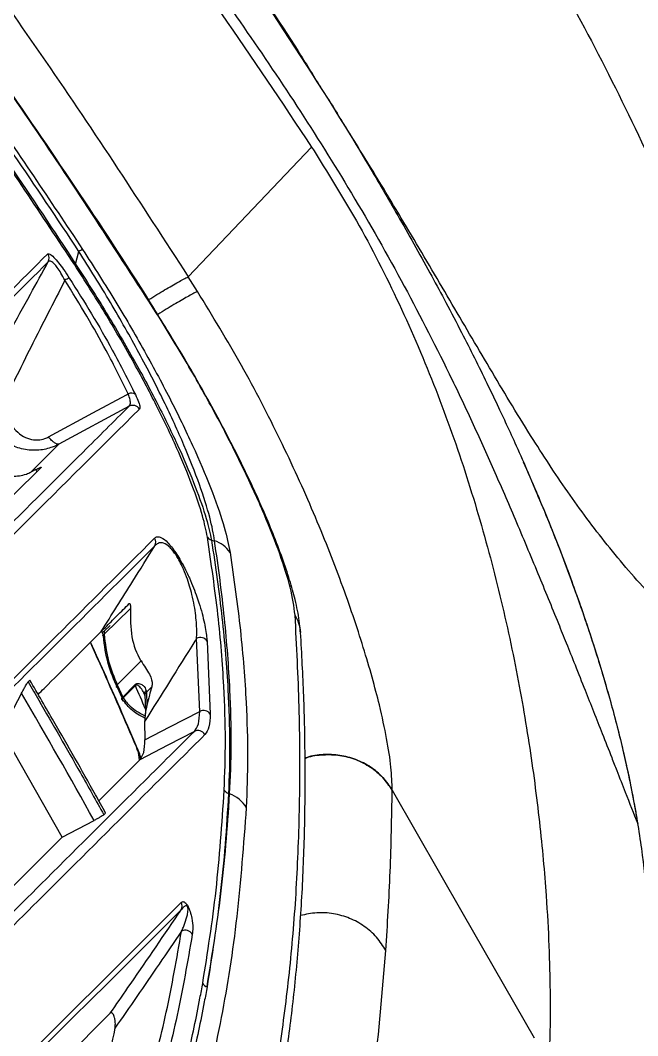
# Model space of a CAD drawing. Extents: x 400 to 501, y 484 to 634.
# Drawn here: x 424.257 to 426.605, y 520.464 to 524.329 of the extents above; entities that cross this region are included whole.
import ezdxf

# ---------------------------------------------------------------- set-up
doc = ezdxf.new("R2010")
doc.units = 0
doc.header["$MEASUREMENT"] = 0
doc.layers.add('DIM', color=3, linetype='Continuous')
doc.layers.add('GEOMETRY', color=3, linetype='Continuous', lineweight=25)

# ---------------------------------------------------------------- blocks, each defined once
blk = doc.blocks.new('2026 GRANDEE')
at = {"layer": 'GEOMETRY', "ltscale": 16}
for p, q in [((-25.5295, -73.4875), (-25.06, -72.9941)), ((-25.9577, -73.4396), (-25.9456, -73.3909)), ((-25.4944, -73.5433), (-25.5295, -73.4875)), ((-25.6462, -73.6291), (-25.6483, -73.6291)), ((-25.7543, -73.9801), (-26.0211, -74.1246)), ((-26.0211, -74.1246), (-26.1276, -74.2308)), ((-26.1087, -74.2213), (-26.1276, -74.2308)), ((-26.105, -74.2288), (-26.1087, -74.2213)), ((-25.4414, -74.4897), (-25.4296, -74.4927)), ((-25.7492, -74.7501), (-25.8496, -74.8485)), ((-25.8259, -74.8145), (-25.8491, -74.8372)), ((-25.8583, -74.8375), (-25.8573, -74.8406)), ((-25.4859, -75.1418), (-25.4977, -74.8639)), ((-25.4578, -74.8741), (-25.4458, -75.1526)), ((-25.7992, -75.0409), (-25.7091, -74.9497)), ((-26.132, -75.0233), (-26.1388, -75.0301)), ((-25.7992, -75.0409), (-25.7788, -75.0878)), ((-25.7808, -75.0899), (-25.7985, -75.0516)), ((-25.7788, -75.0878), (-25.7325, -75.0409)), ((-25.7306, -75.0435), (-25.7771, -75.0905)), ((-25.7306, -75.0435), (-25.7325, -75.0409)), ((-25.6894, -75.0619), (-25.6887, -75.069)), ((-25.6683, -75.0484), (-25.6887, -75.069)), ((-26.1635, -75.0732), (-26.2386, -75.2154)), ((-25.6948, -75.0777), (-25.6955, -75.0759)), ((-25.6951, -75.0766), (-25.6952, -75.0765)), ((-25.6944, -75.0818), (-25.6922, -75.1316)), ((-25.6887, -75.069), (-25.6866, -75.119)), ((-26.0088, -75.6207), (-26.2386, -75.2154)), ((-25.6955, -75.1802), (-25.6941, -75.2505)), ((-25.7141, -75.327), (-25.8697, -75.4821)), ((-25.7152, -75.3281), (-25.7169, -75.3073)), ((-25.3765, -75.4547), (-25.372, -75.4561)), ((-26.0088, -75.6207), (-25.8878, -75.5573)), ((-25.8505, -75.5358), (-25.8437, -75.529)), ((-26.0109, -76.4758), (-25.8258, -76.291))]:
    blk.add_line(p, q, dxfattribs=at)
at = {"layer": 'GEOMETRY', "ltscale": 16, "flags": 128}
for points in [[(-26.0611, -74.0974), (-25.8927, -74.0061), (-25.7645, -73.9366), (-25.7576, -73.9329)], [(-26.0895, -74.2133), (-26.1953, -74.3188), (-26.4218, -74.5445)], [(-25.8542, -74.8529), (-25.8542, -74.8529), (-25.854, -74.8519), (-25.8534, -74.8509), (-25.8525, -74.85), (-25.8512, -74.8492), (-25.8496, -74.8485)], [(-25.7985, -75.0516), (-25.8004, -75.0512), (-25.8018, -75.0503), (-25.8027, -75.0491), (-25.8031, -75.0477), (-25.8029, -75.046), (-25.8022, -75.0443), (-25.8009, -75.0425), (-25.7992, -75.0409)], [(-25.6941, -75.2505), (-25.5995, -75.2011), (-25.4859, -75.1418)], [(-25.5061, -75.2182), (-25.6067, -75.2708), (-25.7141, -75.327)], [(-25.7216, -75.2857), (-25.7217, -75.2853), (-25.7268, -75.2775)], [(-25.71, -75.321), (-25.7106, -75.3194), (-25.7169, -75.3073)], [(-24.7533, -75.4423), (-24.4835, -75.9136), (-24.2137, -76.3848)], [(-26.0088, -75.6207), (-26.2684, -75.8794), (-26.3048, -75.9157)]]:
    blk.add_lwpolyline(points, dxfattribs=at)
at = {"layer": 'GEOMETRY', "ltscale": 16}
for centre, radius, start, end in [((-26.0885, -73.417), 0.0299, 332.7172, 34.1045), ((-25.8849, -73.491), 0.117, 113.2096, 121.1951), ((-25.9719, -73.4159), 0.0276, 292.3259, 300.9228), ((-25.9547, -73.5665), 0.0789, 110.1289, 123.9528), ((-25.7463, -73.957), 0.0266, 53.9323, 115.1458), ((-25.7407, -74.0069), 0.03, 32.0293, 116.9429), ((-25.4327, -74.4624), 0.0286, 214.2475, 252.3908), ((-25.6828, -74.4981), 0.0299, 332.4608, 31.2648), ((-25.4638, -74.6002), 0.1129, 34.0008, 72.3456), ((-25.2436, -74.8514), 0.1426, 4.0711, 32.1878), ((-25.8509, -74.8525), 0.00334, 187.1672, 242.6166), ((-25.4834, -74.8912), 0.0308, 33.6849, 117.5509), ((-25.4717, -75.1691), 0.0307, 32.3693, 117.3867), ((-25.4924, -75.2449), 0.0301, 28.9945, 117.1585), ((-25.3668, -75.4265), 0.0299, 210.6407, 251.0085), ((-25.4103, -75.5674), 0.1177, 30.3853, 70.9845)]:
    blk.add_arc(centre, radius, start, end, dxfattribs=at)
at = {"layer": 'GEOMETRY', "ltscale": 256}
for centre, radius, start, end in [((-25.5827, -75.8836), 0.0298, 332.0711, 27.9907), ((-25.5407, -76.0058), 0.0306, 29.3864, 117.5255), ((-25.4479, -76.1625), 0.0302, 208.5417, 250.5766)]:
    blk.add_arc(centre, radius, start, end, dxfattribs=at)
at = {"layer": 'GEOMETRY', "ltscale": 16}
for centre, major_axis, ratio, start_param, end_param in [((-48.155, -84.0989), (24.197, -2.6338), 0.972195, 0.499956, 0.504051), ((-45.0981, -86.2256), (14.4431, 16.5709), 0.996874, 5.93522, 5.960636)]:
    blk.add_ellipse(centre, major_axis=major_axis, ratio=ratio, start_param=start_param, end_param=end_param, dxfattribs=at)
for points, knots in [([(-32.4393, -66.5777), (-32.1638, -66.7562), (-31.6127, -67.1133), (-30.8171, -67.6953), (-30.0464, -68.3097), (-29.3042, -68.9586), (-28.5915, -69.6399), (-27.9102, -70.3526), (-27.2613, -71.0948), (-26.6469, -71.8656), (-26.065, -72.6611), (-25.708, -73.2121), (-25.5295, -73.4875)], [0, 0, 0, 0, 0.100018, 0.20002, 0.300023, 0.400028, 0.500014, 0.600004, 0.700009, 0.800012, 0.900014, 1, 1, 1, 1]), ([(-25.6464, -73.6293), (-25.6502, -73.6232), (-25.7454, -73.4681), (-25.9404, -73.1721), (-26.2318, -72.7426), (-26.533, -72.3227), (-26.8436, -71.9096), (-27.1645, -71.5033), (-27.4947, -71.1045), (-27.8341, -70.7137), (-28.1822, -70.3313), (-28.5387, -69.9575), (-28.9035, -69.5927), (-29.2766, -69.2366), (-29.6581, -68.889), (-30.0481, -68.5501), (-30.4464, -68.22), (-30.8524, -67.8991), (-31.2659, -67.5876), (-31.6866, -67.2863), (-32.1027, -67.0016), (-32.3817, -66.8225), (-32.5156, -66.7366)], [0, 0, 0, 0, 0.002213, 0.055684, 0.108455, 0.160976, 0.213723, 0.26649, 0.319253, 0.371988, 0.424676, 0.477298, 0.529838, 0.58234, 0.634906, 0.687556, 0.740267, 0.793018, 0.845789, 0.898552, 0.951282, 1, 1, 1, 1]), ([(-25.6483, -73.6291), (-25.8033, -73.3889), (-26.1133, -72.9086), (-26.6146, -72.2097), (-27.1419, -71.5279), (-27.6804, -70.8862), (-28.2248, -70.2844), (-28.7728, -69.7201), (-29.3417, -69.1747), (-29.9339, -68.6462), (-30.548, -68.1365), (-31.185, -67.6464), (-31.8393, -67.1773), (-32.29, -66.8846), (-32.5153, -66.7383)], [0, 0, 0, 0, 0.087491, 0.174982, 0.263034, 0.351085, 0.431087, 0.51109, 0.591525, 0.67196, 0.753741, 0.835522, 0.917761, 1, 1, 1, 1]), ([(-32.2707, -67.0219), (-32.0163, -67.1942), (-31.5076, -67.5386), (-30.7704, -68.0964), (-30.0537, -68.6837), (-29.4274, -69.2433), (-28.8857, -69.7633), (-28.4216, -70.2362), (-27.9714, -70.7235), (-27.5338, -71.2265), (-27.1099, -71.7444), (-26.7002, -72.2776), (-26.3052, -72.8229), (-26.0558, -73.1966), (-25.9311, -73.3835)], [0, 0, 0, 0, 0.101938, 0.203876, 0.306551, 0.409225, 0.482376, 0.555527, 0.628952, 0.702376, 0.776641, 0.850905, 0.925453, 1, 1, 1, 1]), ([(-25.9614, -73.4415), (-26.0872, -73.2523), (-26.3389, -72.8738), (-26.7389, -72.3202), (-27.1553, -71.7777), (-27.5865, -71.2512), (-28.0307, -70.7415), (-28.4878, -70.2482), (-28.9604, -69.7684), (-29.5054, -69.248), (-30.1279, -68.6947), (-30.8361, -68.1168), (-31.5678, -67.5652), (-32.0752, -67.2231), (-32.3289, -67.0521)], [0, 0, 0, 0, 0.075083, 0.150165, 0.225547, 0.300929, 0.374837, 0.448745, 0.522941, 0.597137, 0.697492, 0.797847, 0.898923, 1, 1, 1, 1]), ([(-32.327, -67.0484), (-32.327, -67.0484), (-32.0722, -67.2156), (-31.5694, -67.561), (-30.8369, -68.1102), (-30.1276, -68.6892), (-29.4474, -69.2932), (-28.7971, -69.9206), (-28.177, -70.5696), (-27.5806, -71.2469), (-27.0097, -71.9517), (-26.4657, -72.6832), (-26.1235, -73.1853), (-25.9577, -73.4396), (-25.9577, -73.4396)], [0, 0, 0, 0, 0.0000003, 0.1006726, 0.2014352, 0.3021971, 0.4028686, 0.5015903, 0.6003549, 0.6990767, 0.7993693, 0.8997067, 0.9999997, 1, 1, 1, 1]), ([(-25.9456, -73.3909), (-25.9456, -73.3909), (-26.1094, -73.1413), (-26.4472, -72.6485), (-26.9831, -71.9302), (-27.5447, -71.2373), (-28.1308, -70.5709), (-28.7398, -69.9315), (-29.3834, -69.3071), (-30.0625, -68.7003), (-30.7769, -68.1134), (-31.5148, -67.5566), (-32.0215, -67.2062), (-32.2782, -67.0364), (-32.2782, -67.0364)], [0, 0, 0, 0, 0.0000003, 0.0991976, 0.1984357, 0.2976321, 0.3953288, 0.4930655, 0.5907622, 0.6930252, 0.7953794, 0.8977349, 0.9999997, 1, 1, 1, 1]), ([(-36.666, -67.1214), (-36.4081, -67.2387), (-35.8921, -67.4733), (-35.1368, -67.8654), (-34.3969, -68.2859), (-33.6683, -68.7414), (-32.9524, -69.2317), (-32.251, -69.7571), (-31.5722, -70.3116), (-30.924, -70.8887), (-30.3067, -71.4867), (-29.7201, -72.1037), (-29.1593, -72.7442), (-28.6204, -73.4134), (-28.1051, -74.1112), (-27.6152, -74.8371), (-27.1563, -75.5828), (-26.7434, -76.3234), (-26.371, -77.0547), (-26.1542, -77.537), (-26.0457, -77.7784)], [0, 0, 0, 0, 0.055243, 0.110533, 0.165823, 0.221065, 0.277913, 0.334813, 0.391712, 0.44856, 0.503771, 0.55903, 0.614289, 0.6695, 0.72632, 0.783192, 0.840065, 0.896885, 0.948404, 1, 1, 1, 1]), ([(-24.5142, -71.7253), (-24.4331, -71.8486), (-24.2691, -72.0977), (-24.0455, -72.4892), (-23.8372, -72.8966), (-23.6489, -73.3153), (-23.4949, -73.7162), (-23.3708, -74.0891), (-23.2711, -74.4294), (-23.1865, -74.7562), (-23.1152, -75.0655), (-23.0559, -75.3548), (-23.0046, -75.6402), (-22.9629, -75.916), (-22.9329, -76.1768), (-22.916, -76.408), (-22.9112, -76.6119), (-22.9174, -76.8061), (-22.9359, -76.9878), (-22.9659, -77.1571), (-23.0014, -77.308), (-23.0214, -77.4023), (-23.0312, -77.4488)], [0, 0, 0, 0, 0.050755, 0.102556, 0.154989, 0.208217, 0.261171, 0.304932, 0.34831, 0.39134, 0.434078, 0.476593, 0.518941, 0.569573, 0.620009, 0.670159, 0.719861, 0.768886, 0.829041, 0.887736, 0.944642, 1, 1, 1, 1]), ([(-24.9961, -72.8117), (-25.1092, -72.6357), (-25.3339, -72.2858), (-25.5798, -71.9501), (-25.702, -71.7834)], [0, 0, 0, 0, 0.503124, 1, 1, 1, 1]), ([(-25.8137, -71.8565), (-25.7344, -71.9626), (-25.5759, -72.1746), (-25.3465, -72.494), (-25.1267, -72.8174), (-24.9163, -73.1512), (-24.7178, -73.4977), (-24.5645, -73.7968), (-24.4499, -74.0379), (-24.3666, -74.2226), (-24.2833, -74.4156), (-24.2014, -74.6111), (-24.1369, -74.7683), (-24.0901, -74.8844), (-24.0562, -74.9691), (-24.0216, -75.0561), (-23.9871, -75.1434), (-23.9533, -75.2289), (-23.9239, -75.3039), (-23.8947, -75.3783), (-23.8618, -75.4624), (-23.8352, -75.5301), (-23.8195, -75.5702)], [0, 0, 0, 0, 0.093645, 0.187072, 0.27798, 0.370097, 0.466203, 0.560552, 0.608091, 0.655428, 0.704209, 0.757207, 0.805817, 0.824783, 0.846018, 0.870601, 0.891208, 0.912671, 0.935886, 0.94839, 0.969382, 1, 1, 1, 1]), ([(-25.7515, -71.997), (-25.6343, -72.1594), (-25.3974, -72.4874), (-25.1732, -72.8241), (-25.06, -72.9941)], [0, 0, 0, 0, 0.4950164, 1, 1, 1, 1]), ([(-25.338, -72.2853), (-25.2619, -72.3984), (-25.155, -72.5569), (-25.0548, -72.7196), (-25.026, -72.7663)], [0, 0, 0, 0, 0.71296, 1, 1, 1, 1]), ([(-24.9961, -72.8117), (-24.9668, -72.8594), (-24.9131, -72.9466), (-24.8417, -73.0661), (-24.7807, -73.17), (-24.7228, -73.2706), (-24.6633, -73.376), (-24.6046, -73.4821), (-24.5465, -73.59), (-24.4923, -73.6937), (-24.4404, -73.7961), (-24.3935, -73.8914), (-24.3533, -73.9753), (-24.3162, -74.0548), (-24.2785, -74.1375), (-24.2332, -74.24), (-24.1798, -74.3658), (-24.1253, -74.5014), (-24.0739, -74.6372), (-24.0284, -74.7649), (-23.9869, -74.8896), (-23.9578, -74.9838), (-23.9388, -75.0487), (-23.928, -75.0867), (-23.917, -75.1265), (-23.9059, -75.168), (-23.8948, -75.2111), (-23.8837, -75.2558), (-23.8674, -75.3241), (-23.85, -75.4041), (-23.8343, -75.4844), (-23.8257, -75.5333), (-23.8214, -75.5588), (-23.82, -75.5671), (-23.8195, -75.5702)], [0, 0, 0, 0, 0.04945, 0.090388, 0.122944, 0.155907, 0.193087, 0.230074, 0.263531, 0.302059, 0.334393, 0.366298, 0.397656, 0.4185, 0.446174, 0.480743, 0.521985, 0.574136, 0.620402, 0.664737, 0.711384, 0.758308, 0.772445, 0.787477, 0.803421, 0.82029, 0.838104, 0.856881, 0.876642, 0.925781, 0.962996, 0.987838, 0.995517, 1, 1, 1, 1]), ([(-23.18, -75.1803), (-23.2492, -75.1363), (-23.3875, -75.0484), (-23.5809, -74.8891), (-23.7619, -74.7134), (-23.9274, -74.5227), (-24.0793, -74.3195), (-24.2269, -74.0948), (-24.3736, -73.8512), (-24.5258, -73.5906), (-24.6794, -73.3303), (-24.8356, -73.0693), (-24.9426, -72.8976), (-24.9961, -72.8117)], [0, 0, 0, 0, 0.083346, 0.166422, 0.248357, 0.332872, 0.416045, 0.499858, 0.599683, 0.698261, 0.799444, 0.899588, 1, 1, 1, 1]), ([(-25.06, -72.9941), (-25.0584, -72.9965), (-25.0554, -73.0011), (-25.0523, -73.0058), (-25.0508, -73.0081)], [0, 0, 0, 0, 0.499828, 1, 1, 1, 1]), ([(-25.0508, -73.0081), (-24.9881, -73.1091), (-24.862, -73.3122), (-24.7041, -73.6322), (-24.5674, -73.9596), (-24.4534, -74.2911), (-24.3601, -74.6224), (-24.2863, -74.9492), (-24.2303, -75.2664), (-24.1908, -75.5685), (-24.1679, -75.8254), (-24.1563, -76.0385), (-24.152, -76.2107), (-24.1526, -76.3625), (-24.156, -76.4409), (-24.1577, -76.4803)], [0, 0, 0, 0, 0.0774163, 0.1556639, 0.2350609, 0.3155504, 0.3972005, 0.4803023, 0.5647584, 0.6500269, 0.7364909, 0.8019057, 0.8674814, 0.933522, 1, 1, 1, 1]), ([(-27.5131, -74.8454), (-27.2371, -74.5702), (-26.7531, -74.0875), (-26.271, -73.6068), (-26.0638, -73.4002)], [0, 0, 0, 0, 0.570171, 1, 1, 1, 1]), ([(-26.0638, -73.4002), (-26.0616, -73.3997), (-26.0574, -73.3985), (-26.0423, -73.4113), (-26.0233, -73.4333), (-26.0025, -73.4611), (-25.989, -73.4814), (-25.9818, -73.4924)], [0, 0, 0, 0, 0.215937, 0.433348, 0.622864, 0.79782, 1, 1, 1, 1]), ([(-25.4296, -74.4927), (-25.4296, -74.4927), (-25.4328, -74.4671), (-25.4456, -74.404), (-25.4839, -74.2816), (-25.5427, -74.1316), (-25.6203, -73.962), (-25.7145, -73.7783), (-25.8236, -73.5859), (-25.904, -73.4555), (-25.9456, -73.3909), (-25.9456, -73.3909)], [0, 0, 0, 0, 0.0000015, 0.1307754, 0.2747761, 0.4187983, 0.5637627, 0.7087328, 0.854371, 0.9999985, 1, 1, 1, 1]), ([(-25.9311, -73.3835), (-25.8882, -73.4505), (-25.8024, -73.5846), (-25.6869, -73.7843), (-25.5853, -73.9757), (-25.5001, -74.1539), (-25.4346, -74.3118), (-25.3891, -74.4438), (-25.3764, -74.507), (-25.3703, -74.5371)], [0, 0, 0, 0, 0.144459, 0.288927, 0.4336, 0.578262, 0.723061, 0.867831, 1, 1, 1, 1]), ([(-26.0619, -73.4307), (-26.2692, -73.6372), (-26.6965, -74.063), (-27.1802, -74.5449), (-27.4565, -74.8202), (-27.5117, -74.8752)], [0, 0, 0, 0, 0.429829, 0.885966, 1, 1, 1, 1]), ([(-26.2874, -73.8391), (-26.2351, -73.7446), (-26.1603, -73.6095), (-26.0847, -73.4719), (-26.0619, -73.4307)], [0, 0, 0, 0, 0.699737, 1, 1, 1, 1]), ([(-25.9987, -73.501), (-26.0036, -73.4916), (-26.0126, -73.4744), (-26.0272, -73.4521), (-26.0365, -73.4409), (-26.0454, -73.4322), (-26.0503, -73.429), (-26.0573, -73.4271), (-26.0597, -73.429), (-26.0619, -73.4307)], [0, 0, 0, 0, 0.206597, 0.379313, 0.539127, 0.563557, 0.759369, 0.778346, 1, 1, 1, 1]), ([(-25.4564, -74.4785), (-25.4616, -74.453), (-25.4728, -74.398), (-25.5123, -74.2826), (-25.5708, -74.1411), (-25.6475, -73.9804), (-25.7396, -73.8067), (-25.8445, -73.6249), (-25.9224, -73.5026), (-25.9614, -73.4415)], [0, 0, 0, 0, 0.125281, 0.270368, 0.415476, 0.561663, 0.707861, 0.853932, 1, 1, 1, 1]), ([(-25.9577, -73.4396), (-25.9577, -73.4396), (-25.9175, -73.5009), (-25.8395, -73.6248), (-25.7324, -73.8082), (-25.6386, -73.984), (-25.56, -74.1468), (-25.4994, -74.2907), (-25.4595, -74.4065), (-25.4454, -74.466), (-25.4414, -74.4897), (-25.4414, -74.4897)], [0, 0, 0, 0, 0.000002, 0.145754, 0.291507, 0.437641, 0.583761, 0.729083, 0.874382, 0.999998, 1, 1, 1, 1]), ([(-25.9987, -73.501), (-26.0208, -73.544), (-26.0939, -73.6861), (-26.1635, -73.8269), (-26.2121, -73.9251)], [0, 0, 0, 0, 0.302357, 1, 1, 1, 1]), ([(-25.7576, -73.9329), (-25.7843, -73.8791), (-25.8307, -73.7853), (-25.9144, -73.6371), (-25.9703, -73.5468), (-25.9987, -73.501)], [0, 0, 0, 0, 0.398766, 0.695092, 1, 1, 1, 1]), ([(-25.9818, -73.4924), (-25.9532, -73.538), (-25.895, -73.6306), (-25.8076, -73.7827), (-25.7585, -73.8802), (-25.7306, -73.9354)], [0, 0, 0, 0, 0.296213, 0.600993, 1, 1, 1, 1]), ([(-25.6809, -73.5751), (-25.6807, -73.5749), (-25.6586, -73.5612), (-25.618, -73.537), (-25.5644, -73.5058), (-25.5412, -73.4936), (-25.5295, -73.4875)], [0, 0, 0, 0, 0.003039, 0.33536, 0.667682, 1, 1, 1, 1]), ([(-25.4944, -73.5433), (-25.506, -73.5494), (-25.5293, -73.5616), (-25.5828, -73.5928), (-25.6235, -73.6171), (-25.6457, -73.6309), (-25.646, -73.6311)], [0, 0, 0, 0, 0.3318815, 0.6637626, 0.9956433, 1, 1, 1, 1]), ([(-24.7533, -75.4423), (-24.7542, -75.4143), (-24.7559, -75.3583), (-24.7731, -75.2474), (-24.8051, -75.099), (-24.8597, -74.9026), (-24.9435, -74.6552), (-25.0491, -74.3882), (-25.1763, -74.1091), (-25.3232, -73.8242), (-25.4373, -73.6369), (-25.4944, -73.5433)], [0, 0, 0, 0, 0.083217, 0.166426, 0.249671, 0.374554, 0.499593, 0.624748, 0.749955, 0.875062, 1, 1, 1, 1]), ([(-25.1229, -74.7754), (-25.1273, -74.7427), (-25.1356, -74.6812), (-25.1785, -74.5463), (-25.2379, -74.3941), (-25.3174, -74.2194), (-25.4138, -74.0295), (-25.5244, -73.8304), (-25.607, -73.6962), (-25.6483, -73.6291)], [0, 0, 0, 0, 0.156868, 0.295609, 0.434378, 0.575713, 0.717073, 0.858532, 1, 1, 1, 1]), ([(-25.1032, -74.8393), (-25.1042, -74.8252), (-25.1071, -74.7862), (-25.1209, -74.7222), (-25.143, -74.6421), (-25.1709, -74.5586), (-25.2052, -74.468), (-25.2448, -74.3733), (-25.2895, -74.2746), (-25.3394, -74.1718), (-25.3944, -74.0646), (-25.4548, -73.9532), (-25.5196, -73.8391), (-25.5837, -73.7307), (-25.6274, -73.6609), (-25.6469, -73.6295)], [0, 0, 0, 0, 0.0530929, 0.1468134, 0.2261971, 0.3098153, 0.3903996, 0.4688637, 0.5456241, 0.6213106, 0.6989701, 0.7772537, 0.8561336, 0.9354656, 1, 1, 1, 1]), ([(-26.0211, -74.1246), (-26.0211, -74.1246), (-26.0293, -74.1289), (-26.0536, -74.1398), (-26.0995, -74.1503), (-26.1567, -74.1469), (-26.2143, -74.1249), (-26.2687, -74.0808), (-26.3083, -74.0114), (-26.3181, -73.929), (-26.3033, -73.8711), (-26.2899, -73.8439), (-26.2874, -73.8391), (-26.2874, -73.8391)], [0, 0, 0, 0, 0.000004, 0.052618, 0.150892, 0.26343, 0.373519, 0.500715, 0.662565, 0.825722, 0.969139, 0.999996, 1, 1, 1, 1]), ([(-26.2121, -73.9251), (-26.2174, -73.9412), (-26.2281, -73.9732), (-26.2185, -74.0237), (-26.196, -74.0641), (-26.1659, -74.0914), (-26.1345, -74.1064), (-26.1031, -74.1104), (-26.0778, -74.1055), (-26.0655, -74.0995), (-26.0611, -74.0974)], [0, 0, 0, 0, 0.175593, 0.348185, 0.522229, 0.654709, 0.762381, 0.865048, 0.952287, 1, 1, 1, 1]), ([(-25.7543, -73.9801), (-25.7526, -73.978), (-25.749, -73.9732), (-25.7492, -73.9577), (-25.7548, -73.9411), (-25.7576, -73.9329)], [0, 0, 0, 0, 0.301249, 0.65346, 1, 1, 1, 1]), ([(-25.7306, -73.9354), (-25.7261, -73.9456), (-25.7169, -73.9659), (-25.7125, -73.9842), (-25.7144, -73.9889), (-25.7152, -73.991)], [0, 0, 0, 0, 0.352243, 0.70334, 1, 1, 1, 1]), ([(-27.1902, -75.4108), (-27.0038, -75.2251), (-26.5825, -74.8053), (-26.1045, -74.3291), (-25.8127, -74.0383), (-25.7543, -73.9801)], [0, 0, 0, 0, 0.388281, 0.877656, 1, 1, 1, 1]), ([(-25.7152, -73.991), (-26.0072, -74.2821), (-26.4844, -74.7579), (-26.9644, -75.2365), (-27.1507, -75.4223)], [0, 0, 0, 0, 0.6117189, 1, 1, 1, 1]), ([(-24.2548, -74.1914), (-24.2214, -74.2691), (-24.1548, -74.4239), (-24.0689, -74.6485), (-23.9943, -74.8639), (-23.9317, -75.0692), (-23.8767, -75.2782), (-23.8319, -75.4878), (-23.7994, -75.6944), (-23.7805, -75.8865), (-23.7736, -76.0647), (-23.7774, -76.2446), (-23.7925, -76.4246), (-23.8176, -76.6045), (-23.8477, -76.7756), (-23.8695, -76.875), (-23.8805, -76.9251)], [0, 0, 0, 0, 0.05325, 0.106069, 0.158569, 0.211493, 0.265431, 0.331987, 0.400748, 0.471596, 0.544152, 0.617916, 0.711439, 0.806234, 0.902188, 1, 1, 1, 1]), ([(-26.1987, -74.2467), (-26.1806, -74.2458), (-26.1564, -74.2446), (-26.1335, -74.2336), (-26.1276, -74.2308)], [0, 0, 0, 0, 0.744839, 1, 1, 1, 1]), ([(-26.1087, -74.2213), (-26.1061, -74.22), (-26.1007, -74.2174), (-26.0946, -74.2146), (-26.0903, -74.2129), (-26.0889, -74.2126), (-26.0894, -74.2132), (-26.0895, -74.2133)], [0, 0, 0, 0, 0.2030875, 0.4053178, 0.6302717, 0.8902463, 1, 1, 1, 1]), ([(-25.6573, -74.4826), (-25.6541, -74.4802), (-25.6478, -74.4754), (-25.6322, -74.4787), (-25.6137, -74.4919), (-25.5935, -74.5149), (-25.5775, -74.5367), (-25.5605, -74.5639), (-25.5419, -74.5979), (-25.5173, -74.6496), (-25.491, -74.7184), (-25.47, -74.791), (-25.4608, -74.8419), (-25.4585, -74.8669), (-25.4578, -74.8741)], [0, 0, 0, 0, 0.087781, 0.175325, 0.26316, 0.298791, 0.334757, 0.367133, 0.404174, 0.46313, 0.582626, 0.75633, 0.930686, 1, 1, 1, 1]), ([(-25.3925, -75.4417), (-25.3902, -75.3794), (-25.3857, -75.2548), (-25.393, -75.0323), (-25.4129, -74.7775), (-25.4419, -74.5782), (-25.4564, -74.4785)], [0, 0, 0, 0, 0.223418, 0.44702, 0.723514, 1, 1, 1, 1]), ([(-26.953, -75.7746), (-26.7697, -75.5918), (-26.4614, -75.2844), (-26.0298, -74.854), (-25.7815, -74.6064), (-25.6573, -74.4826)], [0, 0, 0, 0, 0.423205, 0.711603, 1, 1, 1, 1]), ([(-25.6563, -74.5119), (-25.9049, -74.7595), (-26.275, -75.1283), (-26.7077, -75.5595), (-26.8912, -75.7423), (-26.9524, -75.8033)], [0, 0, 0, 0, 0.576795, 0.858932, 1, 1, 1, 1]), ([(-25.8605, -74.838), (-25.8208, -74.7748), (-25.754, -74.6687), (-25.6845, -74.5571), (-25.6563, -74.5119)], [0, 0, 0, 0, 0.594717, 1, 1, 1, 1]), ([(-25.4977, -74.8639), (-25.4974, -74.8564), (-25.4965, -74.8305), (-25.4991, -74.7794), (-25.5114, -74.7089), (-25.5298, -74.6442), (-25.5488, -74.5967), (-25.5633, -74.5676), (-25.5728, -74.5518), (-25.5813, -74.539), (-25.5871, -74.5314), (-25.5961, -74.5209), (-25.6114, -74.5061), (-25.6291, -74.4988), (-25.6452, -74.5008), (-25.6526, -74.5082), (-25.6563, -74.5119)], [0, 0, 0, 0, 0.071599, 0.250556, 0.428959, 0.548777, 0.605741, 0.640039, 0.663572, 0.669267, 0.696528, 0.702018, 0.735556, 0.821887, 0.910838, 1, 1, 1, 1]), ([(-25.4414, -74.4897), (-25.4414, -74.4897), (-25.4251, -74.5915), (-25.3984, -74.7883), (-25.3771, -75.045), (-25.3704, -75.2667), (-25.3733, -75.3938), (-25.3765, -75.4547), (-25.3765, -75.4547)], [0, 0, 0, 0, 0.000001, 0.27648, 0.552973, 0.776486, 0.999999, 1, 1, 1, 1]), ([(-25.372, -75.4561), (-25.372, -75.4561), (-25.3683, -75.3951), (-25.3644, -75.268), (-25.3695, -75.0464), (-25.3889, -74.7903), (-25.4141, -74.5941), (-25.4296, -74.4927), (-25.4296, -74.4927)], [0, 0, 0, 0, 0.000001, 0.22401, 0.44802, 0.723987, 0.999999, 1, 1, 1, 1]), ([(-25.3703, -74.5371), (-25.356, -74.6374), (-25.3275, -74.8379), (-25.3082, -75.0945), (-25.3014, -75.3189), (-25.3063, -75.4449), (-25.3088, -75.5078)], [0, 0, 0, 0, 0.27599, 0.551952, 0.775883, 1, 1, 1, 1]), ([(-25.8229, -74.8005), (-25.8149, -74.7925), (-25.7937, -74.7714), (-25.7691, -74.7469), (-25.7537, -74.7315)], [0, 0, 0, 0, 0.3734993, 1, 1, 1, 1]), ([(-25.7537, -74.7315), (-25.7535, -74.7313), (-25.7529, -74.731), (-25.7521, -74.7315), (-25.7512, -74.7329), (-25.7504, -74.7355), (-25.7496, -74.7394), (-25.7491, -74.7442), (-25.7491, -74.7479), (-25.7492, -74.7498), (-25.7492, -74.7501)], [0, 0, 0, 0, 0.095828, 0.191817, 0.285869, 0.416139, 0.585627, 0.758376, 0.963568, 1, 1, 1, 1]), ([(-25.7492, -74.7501), (-25.7493, -74.7869), (-25.7494, -74.8588), (-25.7261, -74.9224), (-25.7095, -74.949), (-25.7091, -74.9497)], [0, 0, 0, 0, 0.504828, 0.986822, 1, 1, 1, 1]), ([(-25.8468, -78.1015), (-25.7968, -78.0376), (-25.6968, -77.9098), (-25.5611, -77.6876), (-25.4425, -77.43), (-25.348, -77.1652), (-25.2744, -76.9008), (-25.2179, -76.6445), (-25.1719, -76.3723), (-25.137, -76.0841), (-25.1139, -75.78), (-25.1034, -75.4599), (-25.1048, -75.1263), (-25.1169, -74.8924), (-25.1229, -74.7754)], [0, 0, 0, 0, 0.098405, 0.196803, 0.295407, 0.394012, 0.469508, 0.545003, 0.620597, 0.69619, 0.772093, 0.847995, 0.923998, 1, 1, 1, 1]), ([(-25.8605, -74.838), (-25.8557, -74.8332), (-25.8461, -74.8237), (-25.8306, -74.8081), (-25.8229, -74.8005)], [0, 0, 0, 0, 0.505386, 1, 1, 1, 1]), ([(-26.1005, -75.0775), (-26.0928, -75.0698), (-26.0127, -74.9899), (-25.9328, -74.9101), (-25.8605, -74.838)], [0, 0, 0, 0, 0.095677, 1, 1, 1, 1]), ([(-25.8587, -74.8374), (-25.8579, -74.8392), (-25.8563, -74.8427), (-25.8547, -74.8484), (-25.8544, -74.8515), (-25.8543, -74.853)], [0, 0, 0, 0, 0.3504763, 0.6924061, 1, 1, 1, 1]), ([(-25.8565, -78.2445), (-25.8496, -78.2358), (-25.8169, -78.1952), (-25.7586, -78.1197), (-25.6766, -78.0011), (-25.596, -77.8671), (-25.5163, -77.7138), (-25.4429, -77.5496), (-25.3757, -77.3745), (-25.3151, -77.1887), (-25.2612, -76.9925), (-25.214, -76.7853), (-25.1735, -76.5673), (-25.14, -76.338), (-25.114, -76.0987), (-25.0957, -75.85), (-25.0854, -75.5924), (-25.0836, -75.3365), (-25.0883, -75.0872), (-25.0975, -74.9225), (-25.1021, -74.8414)], [0, 0, 0, 0, 0.013398, 0.062781, 0.111877, 0.170883, 0.230168, 0.289694, 0.349392, 0.4092, 0.469068, 0.528947, 0.589539, 0.650576, 0.711623, 0.772646, 0.833621, 0.894525, 0.948005, 1, 1, 1, 1]), ([(-25.7985, -75.0516), (-25.8117, -75.0219), (-25.8385, -74.9614), (-25.8477, -74.8912), (-25.8524, -74.8555)], [0, 0, 0, 0, 0.492256, 1, 1, 1, 1]), ([(-25.8491, -74.8372), (-25.849, -74.8388), (-25.8487, -74.8422), (-25.8491, -74.846), (-25.8496, -74.848), (-25.8496, -74.8485)], [0, 0, 0, 0, 0.427692, 0.87159, 1, 1, 1, 1]), ([(-25.8496, -74.8485), (-25.8454, -74.8834), (-25.8371, -74.9523), (-25.8117, -75.0117), (-25.7992, -75.0409)], [0, 0, 0, 0, 0.508118, 1, 1, 1, 1]), ([(-25.4977, -74.8639), (-25.4998, -74.8673), (-25.5675, -74.9763), (-25.6325, -75.0799), (-25.6955, -75.1802)], [0, 0, 0, 0, 0.031684, 1, 1, 1, 1]), ([(-25.7268, -75.2775), (-25.7705, -75.1756), (-25.8279, -75.0421), (-25.8876, -74.9103), (-25.9017, -74.8791)], [0, 0, 0, 0, 0.763266, 1, 1, 1, 1]), ([(-25.7218, -75.2862), (-25.7416, -75.2395), (-25.7997, -75.1025), (-25.8609, -74.9676), (-25.9013, -74.8787)], [0, 0, 0, 0, 0.340342, 1, 1, 1, 1]), ([(-25.7091, -74.9497), (-25.6972, -74.9676), (-25.6742, -75.0024), (-25.6643, -75.0303), (-25.6677, -75.0457), (-25.6683, -75.0484)], [0, 0, 0, 0, 0.464502, 0.906631, 1, 1, 1, 1]), ([(-25.8437, -75.529), (-25.8566, -75.5057), (-25.9212, -75.3892), (-26.0169, -75.2203), (-26.1013, -75.0758), (-26.132, -75.0233)], [0, 0, 0, 0, 0.137323, 0.686628, 1, 1, 1, 1]), ([(-26.1635, -75.0732), (-26.1603, -75.0671), (-26.1542, -75.0557), (-26.1465, -75.042), (-26.1415, -75.0338), (-26.1395, -75.0308), (-26.1389, -75.0302), (-26.1388, -75.0301)], [0, 0, 0, 0, 0.311648, 0.587164, 0.783764, 0.962521, 1, 1, 1, 1]), ([(-26.1388, -75.0301), (-26.1253, -75.0531), (-26.0579, -75.168), (-25.9614, -75.3363), (-25.88, -75.4826), (-25.8505, -75.5358)], [0, 0, 0, 0, 0.137318, 0.686605, 1, 1, 1, 1]), ([(-25.7325, -75.0409), (-25.7316, -75.0401), (-25.7298, -75.0385), (-25.7261, -75.0365), (-25.72, -75.0354), (-25.7105, -75.0375), (-25.696, -75.0457), (-25.692, -75.0554), (-25.6894, -75.0619)], [0, 0, 0, 0, 0.03327, 0.066068, 0.130168, 0.256135, 0.505997, 1, 1, 1, 1]), ([(-25.6965, -75.0763), (-25.6992, -75.07), (-25.7039, -75.0592), (-25.7144, -75.0478), (-25.7219, -75.0423), (-25.7261, -75.0412), (-25.7281, -75.0416), (-25.729, -75.042), (-25.7299, -75.0427), (-25.7304, -75.0432), (-25.7306, -75.0435)], [0, 0, 0, 0, 0.431486, 0.739536, 0.88384, 0.946651, 0.961223, 0.974481, 0.987137, 1, 1, 1, 1]), ([(-25.6949, -75.0751), (-25.6949, -75.0743), (-25.6952, -75.0714), (-25.6934, -75.0666), (-25.6907, -75.0634), (-25.6894, -75.0619)], [0, 0, 0, 0, 0.163887, 0.593366, 1, 1, 1, 1]), ([(-25.6683, -75.0484), (-25.6713, -75.0591), (-25.6781, -75.0835), (-25.6835, -75.1063), (-25.6865, -75.119)], [0, 0, 0, 0, 0.440878, 1, 1, 1, 1]), ([(-25.7788, -75.0878), (-25.7788, -75.0878), (-25.7787, -75.088), (-25.7785, -75.0884), (-25.7779, -75.0893), (-25.7774, -75.09), (-25.7771, -75.0905), (-25.7771, -75.0905)], [0, 0, 0, 0, 0.000509, 0.251794, 0.503324, 0.999491, 1, 1, 1, 1]), ([(-25.7771, -75.0905), (-25.7688, -75.1015), (-25.7466, -75.1313), (-25.714, -75.1481), (-25.6935, -75.1587)], [0, 0, 0, 0, 0.370495, 1, 1, 1, 1]), ([(-25.6951, -75.0753), (-25.695, -75.0763), (-25.6946, -75.0787), (-25.6945, -75.0807), (-25.6944, -75.0818)], [0, 0, 0, 0, 0.452731, 1, 1, 1, 1]), ([(-25.6942, -75.0817), (-25.6942, -75.0812), (-25.6944, -75.0785), (-25.6927, -75.0738), (-25.69, -75.0706), (-25.6887, -75.069)], [0, 0, 0, 0, 0.122403, 0.573087, 1, 1, 1, 1]), ([(-25.6943, -75.1672), (-25.7133, -75.1577), (-25.7366, -75.1461), (-25.7606, -75.1204), (-25.7693, -75.1093), (-25.7751, -75.102)], [0, 0, 0, 0, 0.603608, 0.738246, 1, 1, 1, 1]), ([(-25.6865, -75.119), (-25.689, -75.1301), (-25.6939, -75.1525), (-25.6949, -75.1709), (-25.6955, -75.1802)], [0, 0, 0, 0, 0.495948, 1, 1, 1, 1]), ([(-25.6922, -75.1317), (-25.6921, -75.136), (-25.6919, -75.1437), (-25.6927, -75.1496), (-25.693, -75.1522)], [0, 0, 0, 0, 0.554317, 1, 1, 1, 1]), ([(-25.692, -75.1315), (-25.692, -75.131), (-25.6922, -75.1284), (-25.6905, -75.1238), (-25.6879, -75.1206), (-25.6866, -75.119)], [0, 0, 0, 0, 0.105499, 0.564819, 1, 1, 1, 1]), ([(-25.5061, -75.2182), (-25.5002, -75.21), (-25.4882, -75.1934), (-25.4867, -75.1591), (-25.4859, -75.1418)], [0, 0, 0, 0, 0.496843, 1, 1, 1, 1]), ([(-25.4458, -75.1526), (-25.4465, -75.17), (-25.448, -75.205), (-25.46, -75.2219), (-25.4661, -75.2304)], [0, 0, 0, 0, 0.496834, 1, 1, 1, 1]), ([(-26.6554, -76.3632), (-26.4597, -76.1682), (-26.1382, -75.848), (-25.7558, -75.467), (-25.5686, -75.2804), (-25.5061, -75.2182)], [0, 0, 0, 0, 0.50926, 0.83642, 1, 1, 1, 1]), ([(-25.4661, -75.2304), (-25.5285, -75.2926), (-25.7158, -75.4793), (-26.098, -75.8605), (-26.4194, -76.181), (-26.6151, -76.3761)], [0, 0, 0, 0, 0.16358, 0.49074, 1, 1, 1, 1]), ([(-25.7141, -75.327), (-25.7082, -75.3187), (-25.6963, -75.3022), (-25.6948, -75.2678), (-25.6941, -75.2505)], [0, 0, 0, 0, 0.496831, 1, 1, 1, 1]), ([(-25.7169, -75.3073), (-25.7177, -75.3035), (-25.7192, -75.2959), (-25.7243, -75.2836), (-25.7268, -75.2775)], [0, 0, 0, 0, 0.506172, 1, 1, 1, 1]), ([(-25.708, -75.3254), (-25.7082, -75.3245), (-25.7098, -75.3151), (-25.7144, -75.3032), (-25.7198, -75.2902), (-25.7217, -75.2857)], [0, 0, 0, 0, 0.062423, 0.67345, 1, 1, 1, 1]), ([(-24.7533, -75.4423), (-24.7646, -75.4255), (-24.787, -75.3919), (-24.8351, -75.3522), (-24.8907, -75.3233), (-24.9522, -75.3069), (-25.0153, -75.3052), (-25.0608, -75.3104), (-25.0824, -75.3196), (-25.0848, -75.3207)], [0, 0, 0, 0, 0.163217, 0.326434, 0.48965, 0.652865, 0.81608, 0.979295, 1, 1, 1, 1]), ([(-25.0848, -75.3209), (-25.0824, -75.3199), (-25.0608, -75.3107), (-25.0153, -75.3055), (-24.9522, -75.3072), (-24.8907, -75.3236), (-24.8351, -75.3525), (-24.787, -75.3922), (-24.7646, -75.4258), (-24.7533, -75.4426)], [0, 0, 0, 0, 0.020678, 0.183899, 0.347118, 0.510337, 0.673557, 0.836779, 1, 1, 1, 1]), ([(-25.4744, -76.1769), (-25.4558, -76.0608), (-25.4187, -75.8286), (-25.4012, -75.5707), (-25.3925, -75.4417)], [0, 0, 0, 0, 0.499863, 1, 1, 1, 1]), ([(-24.7776, -76.0524), (-24.7714, -75.9528), (-24.759, -75.754), (-24.7552, -75.5461), (-24.7533, -75.4423)], [0, 0, 0, 0, 0.500388, 1, 1, 1, 1]), ([(-25.3765, -75.4547), (-25.3765, -75.4547), (-25.3834, -75.5859), (-25.4032, -75.8413), (-25.4397, -76.0743), (-25.4579, -76.1909)], [0, 0, 0, 0, 0.000001, 0.499864, 1, 1, 1, 1]), ([(-25.4579, -76.1909), (-25.439, -76.0746), (-25.4011, -75.842), (-25.3797, -75.5871), (-25.372, -75.4561), (-25.372, -75.4561)], [0, 0, 0, 0, 0.499864, 0.999999, 1, 1, 1, 1]), ([(-25.3088, -75.5078), (-25.3192, -75.6483), (-25.3399, -75.9292), (-25.4006, -76.3119), (-25.4816, -76.6646), (-25.5736, -76.9507), (-25.6684, -77.1813), (-25.7606, -77.3649), (-25.8612, -77.5324), (-25.9356, -77.629), (-25.9729, -77.6773)], [0, 0, 0, 0, 0.147467, 0.295028, 0.442482, 0.590034, 0.692456, 0.794878, 0.897439, 1, 1, 1, 1]), ([(-25.8505, -75.5358), (-25.8514, -75.5365), (-25.8531, -75.5379), (-25.8605, -75.5423), (-25.8704, -75.5479), (-25.8801, -75.5532), (-25.8859, -75.5563), (-25.8878, -75.5573)], [0, 0, 0, 0, 0.223358, 0.446716, 0.670085, 0.893488, 1, 1, 1, 1]), ([(-26.435, -76.7459), (-26.3728, -76.6839), (-26.1947, -76.5063), (-25.9016, -76.214), (-25.6715, -75.9844), (-25.5564, -75.8696)], [0, 0, 0, 0, 0.211681, 0.605841, 1, 1, 1, 1]), ([(-25.5564, -75.8696), (-25.5542, -75.8679), (-25.5511, -75.8655), (-25.5448, -75.867), (-25.5403, -75.8699), (-25.5357, -75.8753), (-25.5326, -75.8801), (-25.5303, -75.884), (-25.528, -75.8888), (-25.525, -75.8957), (-25.5195, -75.9115), (-25.5141, -75.9368), (-25.5111, -75.9665), (-25.5131, -75.9827), (-25.5141, -75.9908)], [0, 0, 0, 0, 0.145548, 0.202954, 0.260727, 0.289832, 0.302236, 0.314732, 0.326012, 0.344159, 0.379746, 0.504231, 0.75172, 1, 1, 1, 1]), ([(-25.5563, -75.8976), (-25.6715, -76.0123), (-25.9017, -76.2417), (-26.1949, -76.5338), (-26.373, -76.7113), (-26.4353, -76.7733)], [0, 0, 0, 0, 0.3941595, 0.788319, 1, 1, 1, 1]), ([(-25.8258, -76.291), (-25.8035, -76.2586), (-25.7194, -76.1369), (-25.6288, -76.0044), (-25.56, -75.903), (-25.5563, -75.8976)], [0, 0, 0, 0, 0.255314, 0.960206, 1, 1, 1, 1]), ([(-25.5549, -75.9787), (-25.5525, -75.9736), (-25.5459, -75.9592), (-25.5384, -75.9388), (-25.5325, -75.9164), (-25.53, -75.903), (-25.5301, -75.8922), (-25.5307, -75.8883), (-25.5314, -75.8863), (-25.5317, -75.8853), (-25.5322, -75.8845), (-25.5325, -75.8839), (-25.5331, -75.8832), (-25.5335, -75.8828), (-25.535, -75.8816), (-25.538, -75.8812), (-25.542, -75.8828), (-25.5487, -75.8879), (-25.5531, -75.8935), (-25.5563, -75.8976)], [0, 0, 0, 0, 0.142789, 0.404089, 0.52184, 0.64697, 0.678709, 0.691991, 0.695909, 0.698423, 0.701125, 0.703829, 0.704706, 0.710149, 0.712203, 0.735543, 0.790673, 0.848706, 1, 1, 1, 1]), ([(-24.7776, -76.0524), (-24.7885, -76.0349), (-24.8105, -76), (-24.8584, -75.9585), (-24.9143, -75.9277), (-24.9763, -75.9104), (-25.0405, -75.9059), (-25.0818, -75.9148), (-25.1022, -75.9191)], [0, 0, 0, 0, 0.167209, 0.334419, 0.501627, 0.668835, 0.836042, 1, 1, 1, 1]), ([(-25.8778, -77.068), (-25.8425, -76.9911), (-25.7719, -76.8372), (-25.6843, -76.5745), (-25.6095, -76.2914), (-25.5731, -76.0829), (-25.5549, -75.9787)], [0, 0, 0, 0, 0.250178, 0.500479, 0.75018, 1, 1, 1, 1]), ([(-25.5549, -75.9787), (-25.612, -76.0624), (-25.6981, -76.1887), (-25.7805, -76.3079), (-25.8083, -76.3481)], [0, 0, 0, 0, 0.66343, 1, 1, 1, 1]), ([(-25.5141, -75.9908), (-25.5322, -76.0951), (-25.5685, -76.3039), (-25.6431, -76.5875), (-25.7306, -76.8505), (-25.8012, -77.0046), (-25.8365, -77.0817)], [0, 0, 0, 0, 0.249703, 0.499524, 0.7497, 1, 1, 1, 1]), ([(-25.6714, -79.0096), (-25.6121, -78.9234), (-25.494, -78.7515), (-25.3367, -78.4504), (-25.1954, -78.1205), (-25.0724, -77.7602), (-24.9679, -77.3723), (-24.8833, -76.9576), (-24.8171, -76.52), (-24.7907, -76.208), (-24.7776, -76.0524)], [0, 0, 0, 0, 0.127105, 0.253618, 0.379546, 0.504879, 0.629609, 0.753718, 0.87719, 1, 1, 1, 1]), ([(-26.0496, -77.6011), (-26.0225, -77.5664), (-25.9626, -77.4897), (-25.8771, -77.3564), (-25.7929, -77.2022), (-25.7159, -77.0345), (-25.6462, -76.8537), (-25.584, -76.66), (-25.5297, -76.4538), (-25.4948, -76.2901), (-25.4778, -76.1958), (-25.4744, -76.1769)], [0, 0, 0, 0, 0.102445, 0.226251, 0.350057, 0.473861, 0.597665, 0.721467, 0.84527, 0.969055, 1, 1, 1, 1]), ([(-25.4579, -76.1909), (-25.4613, -76.2098), (-25.4784, -76.3043), (-25.5134, -76.4681), (-25.5679, -76.6745), (-25.6302, -76.8683), (-25.7, -77.0493), (-25.7771, -77.2172), (-25.8614, -77.3715), (-25.947, -77.505), (-26.0069, -77.5817), (-26.0341, -77.6164)], [0, 0, 0, 0, 0.030945, 0.15473, 0.278532, 0.402334, 0.526138, 0.649942, 0.773748, 0.897554, 1, 1, 1, 1]), ([(-25.8083, -76.3481), (-25.8076, -76.3439), (-25.8063, -76.3356), (-25.807, -76.3211), (-25.809, -76.3089), (-25.8116, -76.3012), (-25.8128, -76.2985), (-25.8137, -76.2966), (-25.8147, -76.2948), (-25.8159, -76.2931), (-25.8179, -76.2906), (-25.8222, -76.2881), (-25.8243, -76.2897), (-25.8258, -76.291)], [0, 0, 0, 0, 0.258243, 0.516797, 0.646679, 0.6729, 0.684049, 0.695313, 0.705204, 0.716597, 0.736124, 0.7953, 1, 1, 1, 1]), ([(-25.8083, -76.3481), (-25.8322, -76.4585), (-25.8588, -76.5816), (-25.8952, -76.689), (-25.8989, -76.7)], [0, 0, 0, 0, 0.898111, 1, 1, 1, 1])]:
    blk.add_open_spline(points, degree=3, knots=knots, dxfattribs=at)
for points in [[(-26.0211, -74.1246), (-26.0234, -74.1248), (-26.0281, -74.1254), (-26.0378, -74.1202), (-26.0489, -74.1112), (-26.057, -74.102), (-26.0611, -74.0974)], [(-25.8571, -74.8381), (-25.8574, -74.8383), (-25.8579, -74.8388), (-25.8579, -74.8393), (-25.8575, -74.8396), (-25.8565, -74.8396), (-25.8551, -74.8393), (-25.8533, -74.8388), (-25.8513, -74.8381), (-25.8498, -74.8375), (-25.8491, -74.8372)], [(-25.7759, -75.1005), (-25.7767, -75.1003), (-25.7782, -75.1), (-25.78, -75.0988), (-25.7814, -75.0973), (-25.7822, -75.0955), (-25.7823, -75.0935), (-25.7817, -75.0914), (-25.7806, -75.0894), (-25.7794, -75.0883), (-25.7788, -75.0878)], [(-25.7771, -75.0905), (-25.7777, -75.0911), (-25.7788, -75.0924), (-25.78, -75.0944), (-25.7806, -75.0965), (-25.7806, -75.0983), (-25.78, -75.0999), (-25.7788, -75.1011), (-25.7772, -75.1019), (-25.7758, -75.1019), (-25.7751, -75.102)]]:
    blk.add_open_spline(points, degree=3, dxfattribs=at)

msp = doc.modelspace()

# ---------------------------------------------------------------- block references
at = {"layer": 'DIM'}
msp.add_blockref('2026 GRANDEE', (450.4248, 596.8403), dxfattribs=at)

doc.saveas('drawing.dxf')
